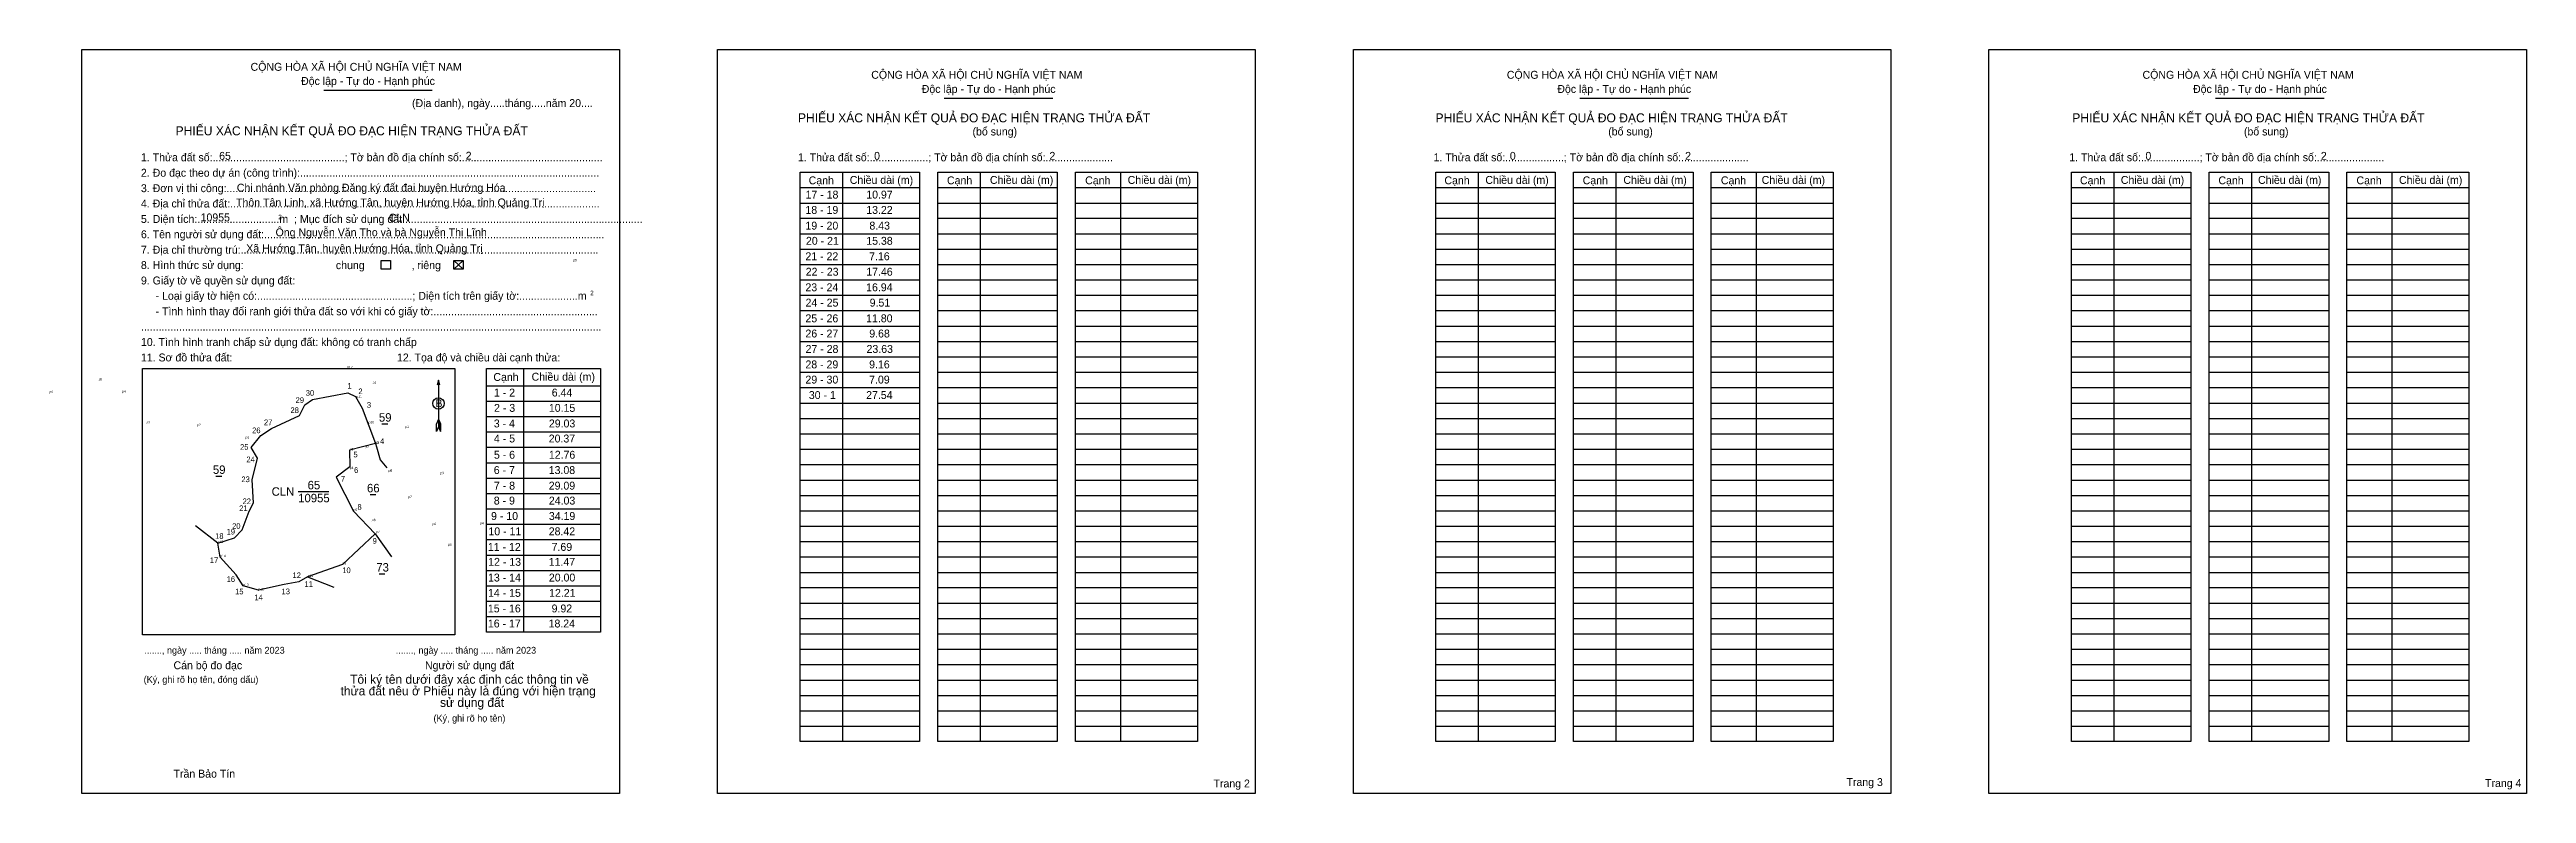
# Model space of a CAD drawing. Extents: x 547217 to 549111, y 1844220 to 1844788.
import ezdxf

# ---------------------------------------------------------------- set-up
doc = ezdxf.new("R2010")
doc.units = 0
for name, color, linetype in [('Level 1', 7, 'Continuous'), ('Level 10', 7, 'Continuous'), ('Level 12', 7, 'Continuous'), ('Level 13', 7, 'Continuous'), ('Level 2', 7, 'Continuous'), ('Level 27', 7, 'Continuous'), ('Level 36', 7, 'Continuous'), ('Level 48', 7, 'Continuous'), ('Level 50', 7, 'Continuous'), ('Level 52', 7, 'Continuous'), ('Level 6', 7, 'Continuous'), ('Level 7', 7, 'Continuous'), ('Level 9', 7, 'Continuous')]:
    doc.layers.add(name, color=color, linetype=linetype)

msp = doc.modelspace()

# ---------------------------------------------------------------- linework, layer by layer
at = {"layer": 'Level 1'}
for p, q in [((547242.3, 1844787.9), (547242.3, 1844787.9)), ((547728.1, 1844787.9), (547728.1, 1844787.9)), ((547427, 1844756.8), (547510, 1844756.8)), ((547901.3, 1844750.7), (547984.4, 1844750.7)), ((548387.2, 1844750.7), (548470.2, 1844750.7)), ((548873, 1844750.7), (548956.1, 1844750.7)), ((547791.2, 1844682.5), (547882.5, 1844682.5)), ((547823.5, 1844694.2), (547823.5, 1844259.3)), ((547896.4, 1844682.5), (547987.7, 1844682.5)), ((547928.7, 1844694.2), (547928.7, 1844259.3)), ((548001.7, 1844682.5), (548094.9, 1844682.5)), ((548035.9, 1844694.2), (548035.9, 1844259.3)), ((548277, 1844682.5), (548368.3, 1844682.5)), ((548309.4, 1844694.2), (548309.4, 1844259.3)), ((548382.3, 1844682.5), (548473.6, 1844682.5)), ((548414.6, 1844694.2), (548414.6, 1844259.3)), ((548487.5, 1844682.5), (548580.8, 1844682.5)), ((548521.8, 1844694.2), (548521.8, 1844259.3)), ((548762.9, 1844682.5), (548854.2, 1844682.5)), ((548795.2, 1844694.2), (548795.2, 1844259.3)), ((548868.2, 1844682.5), (548959.5, 1844682.5)), ((548900.5, 1844694.2), (548900.5, 1844259.3)), ((548973.4, 1844682.5), (549066.7, 1844682.5)), ((549007.7, 1844694.2), (549007.7, 1844259.3)), ((547791.2, 1844670.7), (547882.5, 1844670.7)), ((547791.2, 1844659), (547882.5, 1844659)), ((547896.4, 1844670.7), (547987.7, 1844670.7)), ((547896.4, 1844659), (547987.7, 1844659)), ((548001.7, 1844670.7), (548094.9, 1844670.7)), ((548001.7, 1844659), (548094.9, 1844659)), ((548277, 1844670.7), (548368.3, 1844670.7)), ((548277, 1844659), (548368.3, 1844659)), ((548382.3, 1844670.7), (548473.6, 1844670.7)), ((548382.3, 1844659), (548473.6, 1844659)), ((548487.5, 1844670.7), (548580.8, 1844670.7)), ((548487.5, 1844659), (548580.8, 1844659)), ((548762.9, 1844670.7), (548854.2, 1844670.7)), ((548762.9, 1844659), (548854.2, 1844659)), ((548868.2, 1844670.7), (548959.5, 1844670.7)), ((548868.2, 1844659), (548959.5, 1844659)), ((548973.4, 1844670.7), (549066.7, 1844670.7)), ((548973.4, 1844659), (549066.7, 1844659)), ((547791.2, 1844647.2), (547882.5, 1844647.2)), ((547896.4, 1844647.2), (547987.7, 1844647.2)), ((548001.7, 1844647.2), (548094.9, 1844647.2)), ((548277, 1844647.2), (548368.3, 1844647.2)), ((548382.3, 1844647.2), (548473.6, 1844647.2)), ((548487.5, 1844647.2), (548580.8, 1844647.2)), ((548762.9, 1844647.2), (548854.2, 1844647.2)), ((548868.2, 1844647.2), (548959.5, 1844647.2)), ((548973.4, 1844647.2), (549066.7, 1844647.2)), ((547526.5, 1844626.8), (547533.6, 1844620.2)), ((547526.5, 1844620.2), (547533.6, 1844626.8)), ((547791.2, 1844635.5), (547882.5, 1844635.5)), ((547791.2, 1844623.7), (547882.5, 1844623.7)), ((547896.4, 1844635.5), (547987.7, 1844635.5)), ((547896.4, 1844623.7), (547987.7, 1844623.7)), ((548001.7, 1844635.5), (548094.9, 1844635.5)), ((548001.7, 1844623.7), (548094.9, 1844623.7)), ((548277, 1844635.5), (548368.3, 1844635.5)), ((548277, 1844623.7), (548368.3, 1844623.7)), ((548382.3, 1844635.5), (548473.6, 1844635.5)), ((548382.3, 1844623.7), (548473.6, 1844623.7)), ((548487.5, 1844635.5), (548580.8, 1844635.5)), ((548487.5, 1844623.7), (548580.8, 1844623.7)), ((548762.9, 1844635.5), (548854.2, 1844635.5)), ((548762.9, 1844623.7), (548854.2, 1844623.7)), ((548868.2, 1844635.5), (548959.5, 1844635.5)), ((548868.2, 1844623.7), (548959.5, 1844623.7)), ((548973.4, 1844635.5), (549066.7, 1844635.5)), ((548973.4, 1844623.7), (549066.7, 1844623.7)), ((547791.2, 1844612), (547882.5, 1844612)), ((547896.4, 1844612), (547987.7, 1844612)), ((548001.7, 1844612), (548094.9, 1844612)), ((548277, 1844612), (548368.3, 1844612)), ((548382.3, 1844612), (548473.6, 1844612)), ((548487.5, 1844612), (548580.8, 1844612)), ((548762.9, 1844612), (548854.2, 1844612)), ((548868.2, 1844612), (548959.5, 1844612)), ((548973.4, 1844612), (549066.7, 1844612)), ((547791.2, 1844600.2), (547882.5, 1844600.2)), ((547791.2, 1844588.5), (547882.5, 1844588.5)), ((547896.4, 1844600.2), (547987.7, 1844600.2)), ((547896.4, 1844588.5), (547987.7, 1844588.5)), ((548001.7, 1844600.2), (548094.9, 1844600.2)), ((548001.7, 1844588.5), (548094.9, 1844588.5)), ((548277, 1844600.2), (548368.3, 1844600.2)), ((548277, 1844588.5), (548368.3, 1844588.5)), ((548382.3, 1844600.2), (548473.6, 1844600.2)), ((548382.3, 1844588.5), (548473.6, 1844588.5)), ((548487.5, 1844600.2), (548580.8, 1844600.2)), ((548487.5, 1844588.5), (548580.8, 1844588.5)), ((548762.9, 1844600.2), (548854.2, 1844600.2)), ((548762.9, 1844588.5), (548854.2, 1844588.5)), ((548868.2, 1844600.2), (548959.5, 1844600.2)), ((548868.2, 1844588.5), (548959.5, 1844588.5)), ((548973.4, 1844600.2), (549066.7, 1844600.2)), ((548973.4, 1844588.5), (549066.7, 1844588.5)), ((547791.2, 1844576.7), (547882.5, 1844576.7)), ((547791.2, 1844564.9), (547882.5, 1844564.9)), ((547896.4, 1844576.7), (547987.7, 1844576.7)), ((547896.4, 1844564.9), (547987.7, 1844564.9)), ((548001.7, 1844576.7), (548094.9, 1844576.7)), ((548001.7, 1844564.9), (548094.9, 1844564.9)), ((548277, 1844576.7), (548368.3, 1844576.7)), ((548277, 1844564.9), (548368.3, 1844564.9)), ((548382.3, 1844576.7), (548473.6, 1844576.7)), ((548382.3, 1844564.9), (548473.6, 1844564.9)), ((548487.5, 1844576.7), (548580.8, 1844576.7)), ((548487.5, 1844564.9), (548580.8, 1844564.9)), ((548762.9, 1844576.7), (548854.2, 1844576.7)), ((548762.9, 1844564.9), (548854.2, 1844564.9)), ((548868.2, 1844576.7), (548959.5, 1844576.7)), ((548868.2, 1844564.9), (548959.5, 1844564.9)), ((548973.4, 1844576.7), (549066.7, 1844576.7)), ((548973.4, 1844564.9), (549066.7, 1844564.9)), ((547791.2, 1844553.2), (547882.5, 1844553.2)), ((547896.4, 1844553.2), (547987.7, 1844553.2)), ((548001.7, 1844553.2), (548094.9, 1844553.2)), ((548277, 1844553.2), (548368.3, 1844553.2)), ((548382.3, 1844553.2), (548473.6, 1844553.2)), ((548487.5, 1844553.2), (548580.8, 1844553.2)), ((548762.9, 1844553.2), (548854.2, 1844553.2)), ((548868.2, 1844553.2), (548959.5, 1844553.2)), ((548973.4, 1844553.2), (549066.7, 1844553.2)), ((547288.5, 1844544.2), (547288.5, 1844544.2)), ((547514.7, 1844535.4), (547514.7, 1844499.8)), ((547551.5, 1844531.1), (547638.6, 1844531.1)), ((547579.7, 1844544.2), (547579.7, 1844343)), ((547791.2, 1844541.4), (547882.5, 1844541.4)), ((547791.2, 1844529.7), (547882.5, 1844529.7)), ((547896.4, 1844541.4), (547987.7, 1844541.4)), ((547896.4, 1844529.7), (547987.7, 1844529.7)), ((548001.7, 1844541.4), (548094.9, 1844541.4)), ((548001.7, 1844529.7), (548094.9, 1844529.7)), ((548277, 1844541.4), (548368.3, 1844541.4)), ((548277, 1844529.7), (548368.3, 1844529.7)), ((548382.3, 1844541.4), (548473.6, 1844541.4)), ((548382.3, 1844529.7), (548473.6, 1844529.7)), ((548487.5, 1844541.4), (548580.8, 1844541.4)), ((548487.5, 1844529.7), (548580.8, 1844529.7)), ((548762.9, 1844541.4), (548854.2, 1844541.4)), ((548762.9, 1844529.7), (548854.2, 1844529.7)), ((548868.2, 1844541.4), (548959.5, 1844541.4)), ((548868.2, 1844529.7), (548959.5, 1844529.7)), ((548973.4, 1844541.4), (549066.7, 1844541.4)), ((548973.4, 1844529.7), (549066.7, 1844529.7)), ((547551.5, 1844519.4), (547638.6, 1844519.4)), ((547551.5, 1844507.6), (547638.6, 1844507.6)), ((547791.2, 1844517.9), (547882.5, 1844517.9)), ((547896.4, 1844517.9), (547987.7, 1844517.9)), ((548001.7, 1844517.9), (548094.9, 1844517.9)), ((548277, 1844517.9), (548368.3, 1844517.9)), ((548382.3, 1844517.9), (548473.6, 1844517.9)), ((548487.5, 1844517.9), (548580.8, 1844517.9)), ((548762.9, 1844517.9), (548854.2, 1844517.9)), ((548868.2, 1844517.9), (548959.5, 1844517.9)), ((548973.4, 1844517.9), (549066.7, 1844517.9)), ((547513.1, 1844496.2), (547513.2, 1844502.1)), ((547514.7, 1844499.8), (547513.1, 1844496.2)), ((547514.7, 1844505.7), (547513.2, 1844502.1)), ((547514.7, 1844505.7), (547516.2, 1844502.1)), ((547514.7, 1844505.2), (547516.2, 1844501.6)), ((547514.7, 1844504.7), (547516.2, 1844501.1)), ((547514.7, 1844504.2), (547516.2, 1844500.5)), ((547514.7, 1844503.7), (547516.2, 1844500)), ((547514.7, 1844503.2), (547516.2, 1844499.5)), ((547514.7, 1844502.6), (547516.2, 1844498.9)), ((547514.7, 1844502.1), (547516.3, 1844498.4)), ((547514.7, 1844501.6), (547516.3, 1844497.9)), ((547514.7, 1844501.1), (547516.3, 1844497.4)), ((547514.7, 1844500.6), (547516.3, 1844496.8)), ((547514.7, 1844499.8), (547516.3, 1844496.2)), ((547516.3, 1844496.2), (547516.2, 1844502.1)), ((547551.5, 1844495.9), (547638.6, 1844495.9)), ((547791.2, 1844506.2), (547882.5, 1844506.2)), ((547791.2, 1844494.4), (547882.5, 1844494.4)), ((547896.4, 1844506.2), (547987.7, 1844506.2)), ((547896.4, 1844494.4), (547987.7, 1844494.4)), ((548001.7, 1844506.2), (548094.9, 1844506.2)), ((548001.7, 1844494.4), (548094.9, 1844494.4)), ((548277, 1844506.2), (548368.3, 1844506.2)), ((548277, 1844494.4), (548368.3, 1844494.4)), ((548382.3, 1844506.2), (548473.6, 1844506.2)), ((548382.3, 1844494.4), (548473.6, 1844494.4)), ((548487.5, 1844506.2), (548580.8, 1844506.2)), ((548487.5, 1844494.4), (548580.8, 1844494.4)), ((548762.9, 1844506.2), (548854.2, 1844506.2)), ((548762.9, 1844494.4), (548854.2, 1844494.4)), ((548868.2, 1844506.2), (548959.5, 1844506.2)), ((548868.2, 1844494.4), (548959.5, 1844494.4)), ((548973.4, 1844506.2), (549066.7, 1844506.2)), ((548973.4, 1844494.4), (549066.7, 1844494.4)), ((547551.5, 1844484.1), (547638.6, 1844484.1)), ((547551.5, 1844472.3), (547638.6, 1844472.3)), ((547791.2, 1844482.7), (547882.5, 1844482.7)), ((547791.2, 1844470.9), (547882.5, 1844470.9)), ((547896.4, 1844482.7), (547987.7, 1844482.7)), ((547896.4, 1844470.9), (547987.7, 1844470.9)), ((548001.7, 1844482.7), (548094.9, 1844482.7)), ((548001.7, 1844470.9), (548094.9, 1844470.9)), ((548277, 1844482.7), (548368.3, 1844482.7)), ((548277, 1844470.9), (548368.3, 1844470.9)), ((548382.3, 1844482.7), (548473.6, 1844482.7)), ((548382.3, 1844470.9), (548473.6, 1844470.9)), ((548487.5, 1844482.7), (548580.8, 1844482.7)), ((548487.5, 1844470.9), (548580.8, 1844470.9)), ((548762.9, 1844482.7), (548854.2, 1844482.7)), ((548762.9, 1844470.9), (548854.2, 1844470.9)), ((548868.2, 1844482.7), (548959.5, 1844482.7)), ((548868.2, 1844470.9), (548959.5, 1844470.9)), ((548973.4, 1844482.7), (549066.7, 1844482.7)), ((548973.4, 1844470.9), (549066.7, 1844470.9)), ((547551.5, 1844460.6), (547638.6, 1844460.6)), ((547791.2, 1844459.1), (547882.5, 1844459.1)), ((547896.4, 1844459.1), (547987.7, 1844459.1)), ((548001.7, 1844459.1), (548094.9, 1844459.1)), ((548277, 1844459.1), (548368.3, 1844459.1)), ((548382.3, 1844459.1), (548473.6, 1844459.1)), ((548487.5, 1844459.1), (548580.8, 1844459.1)), ((548762.9, 1844459.1), (548854.2, 1844459.1)), ((548868.2, 1844459.1), (548959.5, 1844459.1)), ((548973.4, 1844459.1), (549066.7, 1844459.1)), ((547551.5, 1844448.8), (547638.6, 1844448.8)), ((547551.5, 1844437.1), (547638.6, 1844437.1)), ((547791.2, 1844447.4), (547882.5, 1844447.4)), ((547791.2, 1844435.6), (547882.5, 1844435.6)), ((547896.4, 1844447.4), (547987.7, 1844447.4)), ((547896.4, 1844435.6), (547987.7, 1844435.6)), ((548001.7, 1844447.4), (548094.9, 1844447.4)), ((548001.7, 1844435.6), (548094.9, 1844435.6)), ((548277, 1844447.4), (548368.3, 1844447.4)), ((548277, 1844435.6), (548368.3, 1844435.6)), ((548382.3, 1844447.4), (548473.6, 1844447.4)), ((548382.3, 1844435.6), (548473.6, 1844435.6)), ((548487.5, 1844447.4), (548580.8, 1844447.4)), ((548487.5, 1844435.6), (548580.8, 1844435.6)), ((548762.9, 1844447.4), (548854.2, 1844447.4)), ((548762.9, 1844435.6), (548854.2, 1844435.6)), ((548868.2, 1844447.4), (548959.5, 1844447.4)), ((548868.2, 1844435.6), (548959.5, 1844435.6)), ((548973.4, 1844447.4), (549066.7, 1844447.4)), ((548973.4, 1844435.6), (549066.7, 1844435.6)), ((547551.5, 1844425.3), (547638.6, 1844425.3)), ((547551.5, 1844413.6), (547638.6, 1844413.6)), ((547791.2, 1844423.9), (547882.5, 1844423.9)), ((547896.4, 1844423.9), (547987.7, 1844423.9)), ((548001.7, 1844423.9), (548094.9, 1844423.9)), ((548277, 1844423.9), (548368.3, 1844423.9)), ((548382.3, 1844423.9), (548473.6, 1844423.9)), ((548487.5, 1844423.9), (548580.8, 1844423.9)), ((548762.9, 1844423.9), (548854.2, 1844423.9)), ((548868.2, 1844423.9), (548959.5, 1844423.9)), ((548973.4, 1844423.9), (549066.7, 1844423.9)), ((547551.5, 1844401.8), (547638.6, 1844401.8)), ((547791.2, 1844412.1), (547882.5, 1844412.1)), ((547791.2, 1844400.4), (547882.5, 1844400.4)), ((547896.4, 1844412.1), (547987.7, 1844412.1)), ((547896.4, 1844400.4), (547987.7, 1844400.4)), ((548001.7, 1844412.1), (548094.9, 1844412.1)), ((548001.7, 1844400.4), (548094.9, 1844400.4)), ((548277, 1844412.1), (548368.3, 1844412.1)), ((548277, 1844400.4), (548368.3, 1844400.4)), ((548382.3, 1844412.1), (548473.6, 1844412.1)), ((548382.3, 1844400.4), (548473.6, 1844400.4)), ((548487.5, 1844412.1), (548580.8, 1844412.1)), ((548487.5, 1844400.4), (548580.8, 1844400.4)), ((548762.9, 1844412.1), (548854.2, 1844412.1)), ((548762.9, 1844400.4), (548854.2, 1844400.4)), ((548868.2, 1844412.1), (548959.5, 1844412.1)), ((548868.2, 1844400.4), (548959.5, 1844400.4)), ((548973.4, 1844412.1), (549066.7, 1844412.1)), ((548973.4, 1844400.4), (549066.7, 1844400.4)), ((547551.5, 1844390.1), (547638.6, 1844390.1)), ((547551.5, 1844378.3), (547638.6, 1844378.3)), ((547791.2, 1844388.6), (547882.5, 1844388.6)), ((547791.2, 1844376.9), (547882.5, 1844376.9)), ((547896.4, 1844388.6), (547987.7, 1844388.6)), ((547896.4, 1844376.9), (547987.7, 1844376.9)), ((548001.7, 1844388.6), (548094.9, 1844388.6)), ((548001.7, 1844376.9), (548094.9, 1844376.9)), ((548277, 1844388.6), (548368.3, 1844388.6)), ((548277, 1844376.9), (548368.3, 1844376.9)), ((548382.3, 1844388.6), (548473.6, 1844388.6)), ((548382.3, 1844376.9), (548473.6, 1844376.9)), ((548487.5, 1844388.6), (548580.8, 1844388.6)), ((548487.5, 1844376.9), (548580.8, 1844376.9)), ((548762.9, 1844388.6), (548854.2, 1844388.6)), ((548762.9, 1844376.9), (548854.2, 1844376.9)), ((548868.2, 1844388.6), (548959.5, 1844388.6)), ((548868.2, 1844376.9), (548959.5, 1844376.9)), ((548973.4, 1844388.6), (549066.7, 1844388.6)), ((548973.4, 1844376.9), (549066.7, 1844376.9)), ((547551.5, 1844366.5), (547638.6, 1844366.5)), ((547791.2, 1844365.1), (547882.5, 1844365.1)), ((547896.4, 1844365.1), (547987.7, 1844365.1)), ((548001.7, 1844365.1), (548094.9, 1844365.1)), ((548277, 1844365.1), (548368.3, 1844365.1)), ((548382.3, 1844365.1), (548473.6, 1844365.1)), ((548487.5, 1844365.1), (548580.8, 1844365.1)), ((548762.9, 1844365.1), (548854.2, 1844365.1)), ((548868.2, 1844365.1), (548959.5, 1844365.1)), ((548973.4, 1844365.1), (549066.7, 1844365.1)), ((547527.3, 1844340.8), (547527.3, 1844340.8)), ((547551.5, 1844354.8), (547638.6, 1844354.8)), ((547791.2, 1844353.3), (547882.5, 1844353.3)), ((547791.2, 1844341.6), (547882.5, 1844341.6)), ((547896.4, 1844353.3), (547987.7, 1844353.3)), ((547896.4, 1844341.6), (547987.7, 1844341.6)), ((548001.7, 1844353.3), (548094.9, 1844353.3)), ((548001.7, 1844341.6), (548094.9, 1844341.6)), ((548277, 1844353.3), (548368.3, 1844353.3)), ((548277, 1844341.6), (548368.3, 1844341.6)), ((548382.3, 1844353.3), (548473.6, 1844353.3)), ((548382.3, 1844341.6), (548473.6, 1844341.6)), ((548487.5, 1844353.3), (548580.8, 1844353.3)), ((548487.5, 1844341.6), (548580.8, 1844341.6)), ((548762.9, 1844353.3), (548854.2, 1844353.3)), ((548762.9, 1844341.6), (548854.2, 1844341.6)), ((548868.2, 1844353.3), (548959.5, 1844353.3)), ((548868.2, 1844341.6), (548959.5, 1844341.6)), ((548973.4, 1844353.3), (549066.7, 1844353.3)), ((548973.4, 1844341.6), (549066.7, 1844341.6)), ((547791.2, 1844329.8), (547882.5, 1844329.8)), ((547791.2, 1844318.1), (547882.5, 1844318.1)), ((547896.4, 1844329.8), (547987.7, 1844329.8)), ((547896.4, 1844318.1), (547987.7, 1844318.1)), ((548001.7, 1844329.8), (548094.9, 1844329.8)), ((548001.7, 1844318.1), (548094.9, 1844318.1)), ((548277, 1844329.8), (548368.3, 1844329.8)), ((548277, 1844318.1), (548368.3, 1844318.1)), ((548382.3, 1844329.8), (548473.6, 1844329.8)), ((548382.3, 1844318.1), (548473.6, 1844318.1)), ((548487.5, 1844329.8), (548580.8, 1844329.8)), ((548487.5, 1844318.1), (548580.8, 1844318.1)), ((548762.9, 1844329.8), (548854.2, 1844329.8)), ((548762.9, 1844318.1), (548854.2, 1844318.1)), ((548868.2, 1844329.8), (548959.5, 1844329.8)), ((548868.2, 1844318.1), (548959.5, 1844318.1)), ((548973.4, 1844329.8), (549066.7, 1844329.8)), ((548973.4, 1844318.1), (549066.7, 1844318.1)), ((547791.2, 1844306.3), (547882.5, 1844306.3)), ((547896.4, 1844306.3), (547987.7, 1844306.3)), ((548001.7, 1844306.3), (548094.9, 1844306.3)), ((548277, 1844306.3), (548368.3, 1844306.3)), ((548382.3, 1844306.3), (548473.6, 1844306.3)), ((548487.5, 1844306.3), (548580.8, 1844306.3)), ((548762.9, 1844306.3), (548854.2, 1844306.3)), ((548868.2, 1844306.3), (548959.5, 1844306.3)), ((548973.4, 1844306.3), (549066.7, 1844306.3)), ((547791.2, 1844294.6), (547882.5, 1844294.6)), ((547791.2, 1844282.8), (547882.5, 1844282.8)), ((547896.4, 1844294.6), (547987.7, 1844294.6)), ((547896.4, 1844282.8), (547987.7, 1844282.8)), ((548001.7, 1844294.6), (548094.9, 1844294.6)), ((548001.7, 1844282.8), (548094.9, 1844282.8)), ((548277, 1844294.6), (548368.3, 1844294.6)), ((548277, 1844282.8), (548368.3, 1844282.8)), ((548382.3, 1844294.6), (548473.6, 1844294.6)), ((548382.3, 1844282.8), (548473.6, 1844282.8)), ((548487.5, 1844294.6), (548580.8, 1844294.6)), ((548487.5, 1844282.8), (548580.8, 1844282.8)), ((548762.9, 1844294.6), (548854.2, 1844294.6)), ((548762.9, 1844282.8), (548854.2, 1844282.8)), ((548868.2, 1844294.6), (548959.5, 1844294.6)), ((548868.2, 1844282.8), (548959.5, 1844282.8)), ((548973.4, 1844294.6), (549066.7, 1844294.6)), ((548973.4, 1844282.8), (549066.7, 1844282.8)), ((547791.2, 1844271.1), (547882.5, 1844271.1)), ((547896.4, 1844271.1), (547987.7, 1844271.1)), ((548001.7, 1844271.1), (548094.9, 1844271.1)), ((548277, 1844271.1), (548368.3, 1844271.1)), ((548382.3, 1844271.1), (548473.6, 1844271.1)), ((548487.5, 1844271.1), (548580.8, 1844271.1)), ((548762.9, 1844271.1), (548854.2, 1844271.1)), ((548868.2, 1844271.1), (548959.5, 1844271.1)), ((548973.4, 1844271.1), (549066.7, 1844271.1)), ((547653.1, 1844219.7), (547653.1, 1844219.7)), ((548138.9, 1844219.7), (548138.9, 1844219.7))]:
    msp.add_line(p, q, dxfattribs=at)
for points in [[(547791.2, 1844694.2), (547882.5, 1844694.2), (547882.5, 1844259.3), (547791.2, 1844259.3)], [(547896.4, 1844694.2), (547987.7, 1844694.2), (547987.7, 1844259.3), (547896.4, 1844259.3)], [(548001.7, 1844694.2), (548094.9, 1844694.2), (548094.9, 1844259.3), (548001.7, 1844259.3)], [(548277, 1844694.2), (548368.3, 1844694.2), (548368.3, 1844259.3), (548277, 1844259.3)], [(548382.3, 1844694.2), (548473.6, 1844694.2), (548473.6, 1844259.3), (548382.3, 1844259.3)], [(548487.5, 1844694.2), (548580.8, 1844694.2), (548580.8, 1844259.3), (548487.5, 1844259.3)], [(548762.9, 1844694.2), (548854.2, 1844694.2), (548854.2, 1844259.3), (548762.9, 1844259.3)], [(548868.2, 1844694.2), (548959.5, 1844694.2), (548959.5, 1844259.3), (548868.2, 1844259.3)], [(548973.4, 1844694.2), (549066.7, 1844694.2), (549066.7, 1844259.3), (548973.4, 1844259.3)], [(547288.5, 1844544.2), (547527.3, 1844544.2), (547527.3, 1844340.8), (547288.5, 1844340.8)], [(547551.5, 1844544.2), (547638.6, 1844544.2), (547638.6, 1844343), (547551.5, 1844343)]]:
    msp.add_lwpolyline(points, close=True, dxfattribs=at)
msp.add_lwpolyline([(547515.7, 1844531.6), (547514.7, 1844535.4), (547513.7, 1844531.6)], dxfattribs=at)
msp.add_circle((547514.7, 1844517.6), 4.34, dxfattribs=at)
at = {"layer": 'Level 10'}
msp.add_lwpolyline([(547347.9, 1844400.2), (547346.1, 1844411), (547358.7, 1844415), (547364.6, 1844421), (547370.1, 1844435.4), (547373.4, 1844441.8), (547372.4, 1844459.2), (547376.3, 1844475.7), (547371.5, 1844483.9), (547378.9, 1844493.1), (547387, 1844498.4), (547408.4, 1844508.5), (547412.6, 1844516.6), (547418.4, 1844520.7), (547445.5, 1844525.8), (547451.3, 1844522.9), (547456.4, 1844514.1), (547466.6, 1844486.9), (547446.8, 1844481.8), (547446.9, 1844469.1), (547436.4, 1844461.2), (547449.8, 1844435.4), (547466.4, 1844418.1), (547441.4, 1844394.7), (547414.7, 1844385.1), (547408, 1844381.3), (547396.7, 1844379.4), (547377.2, 1844374.9), (547365.5, 1844378.3), (547360.1, 1844386.6)], close=True, dxfattribs=at)
at = {"layer": 'Level 2'}
for points in [[(547242.2, 1844787.9), (547653, 1844787.9), (547653, 1844219.7), (547242.2, 1844219.7)], [(547728.1, 1844787.9), (548138.9, 1844787.9), (548138.9, 1844219.7), (547728.1, 1844219.7)], [(548214, 1844787.9), (548624.8, 1844787.9), (548624.8, 1844219.7), (548214, 1844219.7)], [(548699.8, 1844787.9), (549110.6, 1844787.9), (549110.6, 1844219.7), (548699.8, 1844219.7)]]:
    msp.add_lwpolyline(points, close=True, dxfattribs=at)
at = {"layer": 'Level 27'}
for p, q in [((547470.1, 1844474.6), (547475.2, 1844468.4)), ((547346.1, 1844411), (547329, 1844424.2)), ((547466.4, 1844418.1), (547478.7, 1844400.4)), ((547414.7, 1844385.1), (547434.8, 1844377.3))]:
    msp.add_line(p, q, dxfattribs=at)
msp.add_lwpolyline([(547466.6, 1844486.9), (547467.4, 1844484.5), (547470.1, 1844474.6)], dxfattribs=at)
at = {"layer": 'Level 50'}
for points in [[(547471, 1844626.8), (547478.1, 1844626.8), (547478.1, 1844620.2), (547471, 1844620.2)], [(547526.5, 1844626.8), (547533.6, 1844626.8), (547533.6, 1844620.2), (547526.5, 1844620.2)]]:
    msp.add_lwpolyline(points, close=True, dxfattribs=at)
at = {"layer": 'Level 7'}
for p, q in [((547617.7, 1844626.2), (547617.7, 1844626.2)), ((547255, 1844535.2), (547255, 1844535.2)), ((547444.9, 1844544.5), (547444.9, 1844544.5)), ((547444.9, 1844544.5), (547444.9, 1844544.5)), ((547464.4, 1844532.8), (547464.4, 1844532.8)), ((547464.4, 1844532.8), (547464.4, 1844532.8)), ((547217.4, 1844525.5), (547217.4, 1844525.5)), ((547272.9, 1844525.9), (547272.9, 1844525.9)), ((547452, 1844522), (547452, 1844522)), ((547452, 1844522), (547452, 1844522)), ((547291.4, 1844502.3), (547291.4, 1844502.3)), ((547330.3, 1844500.3), (547330.3, 1844500.3)), ((547367.3, 1844490.8), (547367.3, 1844490.8)), ((547461.3, 1844502.4), (547461.3, 1844502.4)), ((547461.3, 1844502.4), (547461.3, 1844502.4)), ((547489.5, 1844498.9), (547489.5, 1844498.9)), ((547489.5, 1844498.9), (547489.5, 1844498.9)), ((547446.8, 1844481.8), (547446.8, 1844481.8)), ((547458.8, 1844483.5), (547458.8, 1844483.5)), ((547466.4, 1844486.9), (547466.4, 1844486.9)), ((547466.4, 1844486.9), (547466.4, 1844486.9)), ((547466.4, 1844486.6), (547466.4, 1844486.6)), ((547446.9, 1844467.6), (547446.9, 1844467.6)), ((547476.6, 1844465.5), (547476.6, 1844465.5)), ((547476.6, 1844465.5), (547476.6, 1844465.5)), ((547516, 1844463.6), (547516, 1844463.6)), ((547516, 1844463.6), (547516, 1844463.6)), ((547449.8, 1844435.4), (547449.8, 1844435.4)), ((547491.6, 1844445.3), (547491.6, 1844445.3)), ((547491.6, 1844445.3), (547491.6, 1844445.3)), ((547463.9, 1844427.7), (547463.9, 1844427.7)), ((547467.1, 1844418.7), (547467.1, 1844418.7)), ((547510.2, 1844424.7), (547510.2, 1844424.7)), ((547510.2, 1844424.7), (547510.2, 1844424.7)), ((547546.5, 1844425.2), (547546.5, 1844425.2)), ((547546.5, 1844425.2), (547546.5, 1844425.2)), ((547346.1, 1844411), (547346.1, 1844411)), ((547347.9, 1844400.2), (547347.9, 1844400.2)), ((547441.4, 1844394.7), (547441.4, 1844394.7)), ((547522.1, 1844409), (547522.1, 1844409)), ((547522.1, 1844409), (547522.1, 1844409)), ((547365.5, 1844378.3), (547365.5, 1844378.3)), ((547414.7, 1844385.1), (547414.7, 1844385.1))]:
    msp.add_line(p, q, dxfattribs=at)
at = {"layer": 'Level 9'}
for p, q in [((547471.5, 1844502), (547476, 1844502)), ((547344.6, 1844462.1), (547349.1, 1844462.1)), ((547407.5, 1844450.3), (547430.8, 1844450.3)), ((547462.5, 1844448), (547466.9, 1844448)), ((547469.4, 1844387.5), (547473.8, 1844387.5))]:
    msp.add_line(p, q, dxfattribs=at)

# ---------------------------------------------------------------- texts
at = {"layer": 'Level 1'}
for s, height, p in [('CỘNG HÒA XÃ HỘI CHỦ NGHĨA VIỆT NAM', 6.034, (547371.1, 1844771.7)), ('CỘNG HÒA XÃ HỘI CHỦ NGHĨA VIỆT NAM', 6.034, (547845.5, 1844765.6)), ('CỘNG HÒA XÃ HỘI CHỦ NGHĨA VIỆT NAM', 6.034, (548331.3, 1844765.6)), ('CỘNG HÒA XÃ HỘI CHỦ NGHĨA VIỆT NAM', 6.034, (548817.2, 1844765.6)), ('Độc lập - Tự do - Hạnh phúc', 6.034, (547409.7, 1844760.9)), ('Độc lập - Tự do - Hạnh phúc', 6.034, (547884.1, 1844754.8)), ('Độc lập - Tự do - Hạnh phúc', 6.034, (548369.9, 1844754.8)), ('Độc lập - Tự do - Hạnh phúc', 6.034, (548855.8, 1844754.8)), ('(Địa danh), ngày.....tháng.....năm 20....', 6.034, (547494.5, 1844744)), ('PHIẾU XÁC NHẬN KẾT QUẢ ĐO ĐẠC HIỆN TRẠNG THỬA ĐẤT', 6.897, (547789.5, 1844732.3)), ('PHIẾU XÁC NHẬN KẾT QUẢ ĐO ĐẠC HIỆN TRẠNG THỬA ĐẤT', 6.897, (548276.8, 1844732.3)), ('PHIẾU XÁC NHẬN KẾT QUẢ ĐO ĐẠC HIỆN TRẠNG THỬA ĐẤT', 6.897, (548763.5, 1844732.3)), ('PHIẾU XÁC NHẬN KẾT QUẢ ĐO ĐẠC HIỆN TRẠNG THỬA ĐẤT', 6.897, (547313.8, 1844722.4)), ('(bổ sung)', 6.03, (547922.9, 1844722.3)), ('(bổ sung)', 6.03, (548408.8, 1844722.3)), ('(bổ sung)', 6.03, (548894.7, 1844722.3)), ('2. Đo đạc theo dự án (công trình):......................................................................................................', 6.0341, (547287.3, 1844690.8)), ('1. Thửa đất số:.............................................; Tờ bản đồ địa chính số:................................................', 6.0341, (547287.3, 1844702.6)), ('1. Thửa đất số:....................; Tờ bản đồ địa chính số:.......................', 6.034, (547789.5, 1844702.6)), ('1. Thửa đất số:....................; Tờ bản đồ địa chính số:.......................', 6.034, (548275.3, 1844702.6)), ('1. Thửa đất số:....................; Tờ bản đồ địa chính số:.......................', 6.034, (548761.2, 1844702.6)), ('3. Đơn vị thi công:..............................................................................................................................', 6.0341, (547287.3, 1844679)), ('Chi nhánh Văn phòng Đăng ký đất đai huyện Hướng Hóa', 6.034, (547360.6, 1844679.4)), ('Cạnh', 6.03, (547797.7, 1844685)), ('Chiều dài (m)', 6.034, (547829.1, 1844685.3)), ('Cạnh', 6.03, (547903.4, 1844685)), ('Chiều dài (m)', 6.034, (547936.2, 1844685.3)), ('Cạnh', 6.03, (548009, 1844685)), ('Chiều dài (m)', 6.034, (548041.5, 1844685.3)), ('Cạnh', 6.03, (548283.6, 1844685)), ('Chiều dài (m)', 6.034, (548314.9, 1844685.3)), ('Cạnh', 6.03, (548389.3, 1844685)), ('Chiều dài (m)', 6.034, (548420.4, 1844685.3)), ('Cạnh', 6.03, (548494.9, 1844685)), ('Chiều dài (m)', 6.034, (548526.1, 1844685.3)), ('Cạnh', 6.03, (548769.4, 1844685)), ('Chiều dài (m)', 6.034, (548800.6, 1844685.3)), ('Cạnh', 6.03, (548875.2, 1844685)), ('Chiều dài (m)', 6.034, (548905.5, 1844685.3)), ('Cạnh', 6.03, (548980.7, 1844685)), ('Chiều dài (m)', 6.034, (549013.2, 1844685.3)), ('4. Địa chỉ thửa đất:..............................................................................................................................', 6.0341, (547287.3, 1844667.3)), ('5. Diện tích:............................m  ; Mục đích sử dụng đất:.................................................................................', 6.0341, (547287.3, 1844655.5)), ('2', 3.45, (547392.3, 1844658.3)), ('6. Tên người sử dụng đất:....................................................................................................................', 6.0341, (547287.3, 1844643.8)), ('7. Địa chỉ thường trú:..........................................................................................................................', 6.0341, (547287.3, 1844632)), ('chung                , riêng', 6.034, (547436.3, 1844620.2)), ('9. Giấy tờ về quyền sử dụng đất:', 6.034, (547287.3, 1844608.5)), ('     - Loại giấy tờ hiện có:.....................................................; Diện tích trên giấy tờ:....................m', 6.0341, (547287.3, 1844596.8)), ('2', 3.45, (547630.7, 1844600.3)), ('     - Tình hình thay đổi ranh giới thửa đất so với khi có giấy tờ:........................................................', 6.0341, (547287.3, 1844585)), ('10. Tình hình tranh chấp sử dụng đất: không có tranh chấp', 6.034, (547287.3, 1844561.5)), ('.............................................................................................................................................................', 6.0341, (547287.3, 1844573.2)), ('11. Sơ đồ thửa đất:', 6.034, (547287.3, 1844549.7)), ('12. Tọa độ và chiều dài cạnh thửa:', 6.034, (547483, 1844549.7)), ('Cạnh', 6.03, (547556.7, 1844534.8)), ('Chiều dài (m)', 6.034, (547585.9, 1844535)), ('B', 5.88, (547512.5, 1844514.8)), ('......., ngày ..... tháng ..... năm 2023', 5.172, (547289.9, 1844326.5)), ('Cán bộ đo đạc', 6.034, (547312.2, 1844314.6)), ('......., ngày ..... tháng ..... năm 2023', 5.172, (547482.1, 1844326.5)), ('Người sử dụng đất', 6.034, (547504.4, 1844314.6)), ('(Ký, ghi rõ họ tên, đóng dấu)', 5.172, (547289.4, 1844304.2)), ('thửa đất nêu ở Phiếu này là đúng với hiện trạng', 6.857, (547439.9, 1844294.6)), ('Tôi ký tên dưới đây xác định các thông tin về', 6.857, (547447.2, 1844303.5)), ('(Ký, ghi rõ họ tên)', 5.172, (547510.9, 1844274.6)), ('sử dụng đất', 6.857, (547515.9, 1844285.8)), ('Trần Bảo Tín', 6.034, (547312.2, 1844231.8)), ('Trang 2', 6.03, (548107.1, 1844224.3)), ('Trang 3', 6.03, (548590.9, 1844225.4)), ('Trang 4', 6.03, (549079, 1844224.6))]:
    msp.add_text(s, height=height, dxfattribs=at).set_placement(p)
at = {"layer": 'Level 12'}
for s, p in [('p5', (547617.7, 1844626.2)), ('p12', (547444.9, 1844544.5)), ('p12', (547444.9, 1844544.5)), ('p6', (547217.4, 1844525.5)), ('p5', (547255, 1844535.2)), ('p4', (547272.9, 1844525.9)), ('p1', (547464.4, 1844532.8)), ('p1', (547464.4, 1844532.8)), ('p11', (547452, 1844522)), ('p11', (547452, 1844522)), ('p3', (547291.4, 1844502.3)), ('p2', (547330.3, 1844500.3)), ('p1', (547367.3, 1844490.8)), ('p10', (547461.3, 1844502.4)), ('p10', (547461.3, 1844502.4)), ('p9', (547466.4, 1844486.9)), ('p9', (547466.4, 1844486.9)), ('p1', (547466.4, 1844486.6)), ('p2', (547489.5, 1844498.9)), ('p2', (547489.5, 1844498.9)), ('p3', (547446.8, 1844481.8)), ('p4', (547446.9, 1844467.6)), ('p2', (547458.8, 1844483.5)), ('p8', (547476.6, 1844465.5)), ('p8', (547476.6, 1844465.5)), ('p3', (547516, 1844463.6)), ('p3', (547516, 1844463.6)), ('p5', (547449.8, 1844435.4)), ('p7', (547491.6, 1844445.3)), ('p7', (547491.6, 1844445.3)), ('p15', (547346.1, 1844411)), ('p6', (547463.9, 1844427.7)), ('p7', (547467.1, 1844418.7)), ('p6', (547510.2, 1844424.7)), ('p6', (547510.2, 1844424.7)), ('p4', (547546.5, 1844425.2)), ('p4', (547546.5, 1844425.2)), ('p14', (547347.9, 1844400.2)), ('p8', (547441.4, 1844394.7)), ('p5', (547522.1, 1844409)), ('p5', (547522.1, 1844409)), ('p13', (547365.5, 1844378.3)), ('p12', (547377.2, 1844374.9)), ('p11', (547414.7, 1844385.1))]:
    msp.add_text(s, height=1.8, dxfattribs=at).set_placement(p)
at = {"layer": 'Level 13'}
for s, p in [('CLN', (547387.2, 1844447.1)), ('65', (547414.7, 1844452)), ('10955', (547407.5, 1844442.1))]:
    msp.add_text(s, height=6.47, dxfattribs=at).set_placement(p)
at = {"layer": 'Level 36'}
for s, p in [('59', (547469.2, 1844503.7)), ('59', (547342.3, 1844463.8)), ('66', (547460.1, 1844449.7)), ('73', (547467.2, 1844389.2))]:
    msp.add_text(s, height=6.47, dxfattribs=at).set_placement(p)
at = {"layer": 'Level 48'}
msp.add_text('8. Hình thức sử dụng:', height=6.034, dxfattribs=at).set_placement((547287.3, 1844620.3))
at = {"layer": 'Level 52'}
for s, p in [('17 - 18', (547795.3, 1844674.1)), ('10.97', (547841.7, 1844674.1)), ('18 - 19', (547795.2, 1844662.4)), ('13.22', (547841.7, 1844662.4)), ('19 - 20', (547795.2, 1844650.4)), ('20 - 21', (547795.6, 1844638.8)), ('15.38', (547841.7, 1844638.8)), ('8.43', (547844.1, 1844650.4)), ('21 - 22', (547795.2, 1844627)), ('22 - 23', (547795.4, 1844615.2)), ('17.46', (547841.7, 1844615.2)), ('7.16', (547843.9, 1844627)), ('23 - 24', (547795.2, 1844603.3)), ('16.94', (547841.6, 1844603.3)), ('25 - 26', (547795.2, 1844579.6)), ('24 - 25', (547795.3, 1844591.6)), ('11.80', (547841.6, 1844579.6)), ('9.51', (547844.3, 1844591.6)), ('26 - 27', (547795.2, 1844568)), ('9.68', (547844, 1844568)), ('28 - 29', (547795.2, 1844544.4)), ('27 - 28', (547795.3, 1844556.2)), ('23.63', (547841.9, 1844556.2)), ('9.16', (547843.9, 1844544.4)), ('1 - 2', (547557.1, 1844522.9)), ('6.44', (547601.3, 1844522.9)), ('29 - 30', (547795.2, 1844532.8)), ('30 - 1', (547797.8, 1844521)), ('27.54', (547841.6, 1844521)), ('7.09', (547843.9, 1844532.8)), ('2 - 3', (547557.2, 1844511.2)), ('10.15', (547599.1, 1844511.2)), ('3 - 4', (547557, 1844499.3)), ('4 - 5', (547557.1, 1844487.8)), ('20.37', (547599, 1844487.8)), ('29.03', (547599.1, 1844499.3)), ('5 - 6', (547557.1, 1844475.4)), ('6 - 7', (547557, 1844463.7)), ('13.08', (547599, 1844463.7)), ('12.76', (547599.1, 1844475.4)), ('7 - 8', (547557.1, 1844451.8)), ('29.09', (547599, 1844451.8)), ('9 - 10', (547554.9, 1844428.6)), ('8 - 9', (547557, 1844440.4)), ('34.19', (547599.1, 1844428.6)), ('24.03', (547599.1, 1844440.4)), ('10 - 11', (547552.9, 1844416.9)), ('28.42', (547599, 1844416.9)), ('11 - 12', (547552.5, 1844405)), ('12 - 13', (547552.7, 1844393.6)), ('11.47', (547599, 1844393.6)), ('7.69', (547601.2, 1844405)), ('14 - 15', (547552.6, 1844369.9)), ('13 - 14', (547552.6, 1844381.6)), ('20.00', (547599.1, 1844381.6)), ('12.21', (547599.3, 1844369.9)), ('15 - 16', (547552.5, 1844358)), ('9.92', (547601.2, 1844358)), ('16 - 17', (547552.5, 1844346.5)), ('18.24', (547598.9, 1844346.5))]:
    msp.add_text(s, height=6.03, dxfattribs=at).set_placement(p)
at = {"layer": 'Level 6'}
for s, height, p in [('65', 6.03, (547347.1, 1844703.7)), ('2', 6.03, (547535.5, 1844703.8)), ('0', 6.03, (547847.7, 1844703.7)), ('2', 6.03, (547981.7, 1844703.7)), ('0', 6.03, (548333.6, 1844703.7)), ('2', 6.03, (548467.6, 1844703.7)), ('0', 6.03, (548819.4, 1844703.7)), ('2', 6.03, (548953.5, 1844703.7)), ('10955', 6.03, (547332.9, 1844656.7)), ('Thôn Tân Linh, xã Hướng Tân, huyện Hướng Hóa, tỉnh Quảng Trị', 6.034, (547360, 1844668.1)), ('CLN', 6.03, (547476.7, 1844656.5)), ('Xã Hướng Tân, huyện Hướng Hóa, tỉnh Quảng Trị', 6.034, (547367.8, 1844633.1)), ('Ông Nguyễn Văn Thọ và bà Nguyễn Thị Lĩnh', 6.034, (547390.2, 1844645.3))]:
    msp.add_text(s, height=height, dxfattribs=at).set_placement(p)
at = {"layer": 'Level 9'}
for s, p in [('30', (547413.3, 1844523.5)), ('1', (547445.1, 1844528.9)), ('2', (547453.5, 1844524.7)), ('28', (547401.6, 1844510.3)), ('29', (547405.5, 1844518)), ('3', (547460, 1844514.3)), ('26', (547372.3, 1844494.9)), ('27', (547381.3, 1844501)), ('4', (547470.1, 1844486.7)), ('25', (547363.1, 1844482.2)), ('24', (547367.9, 1844472.7)), ('5', (547449.7, 1844476.4)), ('23', (547364.1, 1844457.5)), ('7', (547440.2, 1844457.9)), ('6', (547450.2, 1844464.5)), ('21', (547362.4, 1844435.4)), ('22', (547365, 1844440.7)), ('8', (547452.8, 1844436.4)), ('18', (547344, 1844414.2)), ('19', (547352.8, 1844417.5)), ('20', (547357, 1844421.8)), ('9', (547464.4, 1844410.5)), ('17', (547340, 1844395.7)), ('16', (547352.8, 1844381.2)), ('15', (547359.3, 1844371.8)), ('13', (547394.8, 1844371.9)), ('12', (547403.2, 1844384.2)), ('11', (547412.3, 1844377.5)), ('10', (547441.2, 1844388)), ('14', (547374, 1844367.3))]:
    msp.add_text(s, height=4.31, dxfattribs=at).set_placement(p)

doc.saveas('drawing.dxf')
